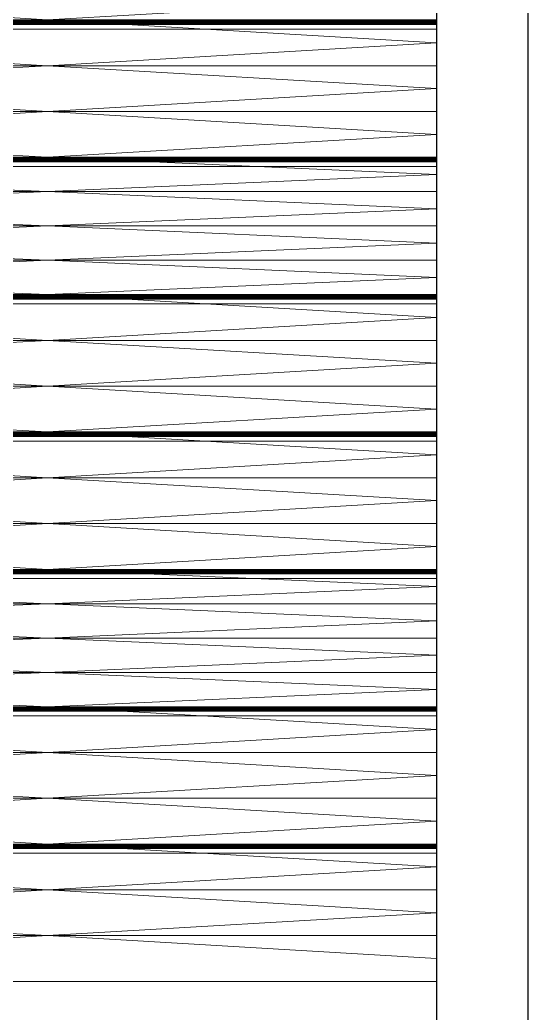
# Model space of a CAD drawing. Header units: millimetres. Extents: x -5300 to 98858, y -5196 to 93886.
# Drawn here: x 55440 to 56550, y 71432 to 73601 of the extents above; entities that cross this region are included whole.
import ezdxf

# ---------------------------------------------------------------- set-up
doc = ezdxf.new("R2010")
doc.units = ezdxf.units.MM
doc.layers.add('Генплан', color=7, linetype='Continuous', lineweight=9)
for name, color, linetype, lineweight, true_color in [('Лестницы', 7, 'Continuous', 18, 0x7f7f7f), ('Стены', 7, 'Continuous', 18, 0x7f7f7f), ('Стены разрез', 7, 'Continuous', 50, 0x7f7f7f)]:
    doc.layers.add(name, color=color, linetype=linetype, lineweight=lineweight, true_color=true_color)

# ---------------------------------------------------------------- blocks, each defined once
blk = doc.blocks.new('ЛК1-Лм1 227454 - ЛК1-Лм1-249035-Подвал')
at = {"layer": 'Лестницы', "color": 254, "true_color": 0xd4d4d4}
for p, q in [((56350, 73900.9), (56350, 73580.9)), ((56350, 73580.9), (56350, 73900.9)), ((56350, 73890.9), (56350, 73580.9)), ((56350, 73580.9), (56350, 73890.9)), ((56350, 73580.9), (56350, 73880.9)), ((56350, 73580.9), (56350, 73880.9)), ((54650, 73650.9), (55500, 73600.9)), ((55500, 73600.9), (56350, 73650.9)), ((56350, 73650.9), (56350, 73600.9)), ((56350, 73650.9), (56350, 73600.9)), ((55500, 73600.9), (54650, 73600.9)), ((54650, 73600.9), (55500, 73600.9)), ((55500, 73600.9), (54650, 73550.9)), ((54650, 73550.9), (55500, 73600.9)), ((56350, 73600.9), (54650, 73600.9)), ((56350, 73600.9), (54650, 73600.9)), ((54650, 73600.9), (56350, 73600.9)), ((54650, 73600.9), (56350, 73600.9)), ((54650, 73600.9), (56350, 73600.9)), ((56350, 73600.9), (54650, 73600.9)), ((56350, 73600.9), (54650, 73600.9)), ((54650, 73600.9), (56350, 73600.9)), ((56350, 73600.8), (54650, 73600.8)), ((54650, 73600.8), (56350, 73600.8)), ((56350, 73600.3), (54650, 73600.3)), ((54650, 73600.3), (56350, 73600.3)), ((56350, 73599.6), (54650, 73599.6)), ((54650, 73599.6), (56350, 73599.6)), ((56350, 73598.6), (54650, 73598.6)), ((54650, 73598.6), (56350, 73598.6)), ((56350, 73597.4), (54650, 73597.4)), ((54650, 73597.4), (56350, 73597.4)), ((56350, 73595.9), (54650, 73595.9)), ((54650, 73595.9), (56350, 73595.9)), ((56350, 73594.4), (54650, 73594.4)), ((54650, 73594.4), (56350, 73594.4)), ((56350, 73592.7), (54650, 73592.7)), ((54650, 73592.7), (56350, 73592.7)), ((56350, 73590.9), (54650, 73590.9)), ((54650, 73590.9), (56350, 73590.9)), ((56350, 73550.9), (55500, 73600.9)), ((55500, 73600.9), (56350, 73600.9)), ((56350, 73600.9), (55500, 73600.9)), ((55500, 73600.9), (56350, 73550.9)), ((56350, 73600.9), (56350, 73550.9)), ((56350, 73600.9), (56350, 73550.9)), ((56350, 73580.9), (56350, 73600.9)), ((56350, 73600.9), (56350, 73600.9)), ((56350, 73600.9), (56350, 73580.9)), ((56350, 73580.9), (56350, 73600.9)), ((56350, 73600.9), (56350, 73600.9)), ((56350, 73600.9), (56350, 73580.9)), ((56350, 73600.9), (56350, 73280.9)), ((56350, 73280.9), (56350, 73600.9)), ((56350, 73600.9), (56350, 73600.9)), ((56350, 73600.9), (56350, 73600.8)), ((56350, 73600.8), (56350, 73600.9)), ((56350, 73600.9), (56350, 73600.9)), ((56350, 73600.8), (56350, 73600.3)), ((56350, 73600.3), (56350, 73600.8)), ((56350, 73600.3), (56350, 73599.6)), ((56350, 73599.6), (56350, 73600.3)), ((56350, 73599.6), (56350, 73598.6)), ((56350, 73598.6), (56350, 73599.6)), ((56350, 73598.6), (56350, 73597.4)), ((56350, 73597.4), (56350, 73598.6)), ((56350, 73597.4), (56350, 73595.9)), ((56350, 73595.9), (56350, 73597.4)), ((56350, 73595.9), (56350, 73594.4)), ((56350, 73594.4), (56350, 73595.9)), ((56350, 73594.4), (56350, 73592.7)), ((56350, 73592.7), (56350, 73594.4)), ((56350, 73592.7), (56350, 73590.9)), ((56350, 73590.9), (56350, 73592.7)), ((56350, 73590.9), (56350, 73280.9)), ((56350, 73280.9), (56350, 73590.9)), ((54650, 73580.9), (56350, 73580.9)), ((56350, 73580.9), (54650, 73580.9)), ((54650, 73580.9), (56350, 73580.9)), ((56350, 73580.9), (54650, 73580.9)), ((54650, 73580.9), (56350, 73580.9)), ((56350, 73580.9), (54650, 73580.9)), ((54650, 73580.9), (56350, 73580.9)), ((56350, 73580.9), (54650, 73580.9)), ((54650, 73580.9), (56350, 73580.9)), ((56350, 73580.9), (54650, 73580.9)), ((56350, 73580.9), (54650, 73580.9)), ((54650, 73580.9), (56350, 73580.9)), ((56350, 73280.9), (56350, 73580.9)), ((56350, 73580.9), (56350, 73580.9)), ((56350, 73580.9), (56350, 73580.9)), ((56350, 73280.9), (56350, 73580.9)), ((56350, 73580.9), (56350, 73580.9)), ((56350, 73580.9), (56350, 73580.9)), ((56350, 73580.9), (56350, 73580.9)), ((56350, 73580.9), (56350, 73580.9)), ((54650, 73550.9), (55500, 73500.9)), ((55500, 73500.9), (54650, 73550.9)), ((55500, 73500.9), (56350, 73550.9)), ((56350, 73550.9), (55500, 73500.9)), ((56350, 73550.9), (56350, 73500.9)), ((56350, 73550.9), (56350, 73500.9)), ((55500, 73500.9), (54650, 73500.9)), ((54650, 73500.9), (55500, 73500.9)), ((55500, 73500.9), (54650, 73450.9)), ((54650, 73450.9), (55500, 73500.9)), ((56350, 73450.9), (55500, 73500.9)), ((55500, 73500.9), (56350, 73500.9)), ((56350, 73500.9), (55500, 73500.9)), ((55500, 73500.9), (56350, 73450.9)), ((56350, 73500.9), (56350, 73450.9)), ((56350, 73500.9), (56350, 73450.9)), ((54650, 73450.9), (55500, 73400.9)), ((55500, 73400.9), (54650, 73450.9)), ((55500, 73400.9), (56350, 73450.9)), ((56350, 73450.9), (55500, 73400.9)), ((56350, 73450.9), (56350, 73400.9)), ((56350, 73450.9), (56350, 73400.9)), ((55500, 73400.9), (54650, 73400.9)), ((54650, 73400.9), (55500, 73400.9)), ((55500, 73400.9), (54650, 73350.9)), ((54650, 73350.9), (55500, 73400.9)), ((56350, 73350.9), (55500, 73400.9)), ((55500, 73400.9), (56350, 73400.9)), ((56350, 73400.9), (55500, 73400.9)), ((55500, 73400.9), (56350, 73350.9)), ((56350, 73400.9), (56350, 73350.9)), ((56350, 73400.9), (56350, 73350.9)), ((54650, 73350.9), (55500, 73300.9)), ((55500, 73300.9), (54650, 73350.9)), ((55500, 73300.9), (56350, 73350.9)), ((56350, 73350.9), (55500, 73300.9)), ((56350, 73350.9), (56350, 73300.9)), ((56350, 73350.9), (56350, 73300.9)), ((55500, 73300.9), (54650, 73300.9)), ((54650, 73300.9), (55500, 73300.9)), ((55500, 73300.9), (54650, 73263.4)), ((54650, 73263.4), (55500, 73300.9)), ((56350, 73300.9), (54650, 73300.9)), ((56350, 73300.9), (54650, 73300.9)), ((54650, 73300.9), (56350, 73300.9)), ((54650, 73300.9), (56350, 73300.9)), ((54650, 73300.9), (56350, 73300.9)), ((56350, 73300.9), (54650, 73300.9)), ((56350, 73300.9), (54650, 73300.9)), ((54650, 73300.9), (56350, 73300.9)), ((56350, 73300.8), (54650, 73300.8)), ((54650, 73300.8), (56350, 73300.8)), ((56350, 73300.3), (54650, 73300.3)), ((54650, 73300.3), (56350, 73300.3)), ((56350, 73263.4), (55500, 73300.9)), ((55500, 73300.9), (56350, 73300.9)), ((56350, 73300.9), (55500, 73300.9)), ((55500, 73300.9), (56350, 73263.4)), ((56350, 73300.9), (56350, 73263.4)), ((56350, 73300.9), (56350, 73263.4)), ((56350, 73280.9), (56350, 73300.9)), ((56350, 73300.9), (56350, 73300.9)), ((56350, 73300.9), (56350, 73280.9)), ((56350, 73280.9), (56350, 73300.9)), ((56350, 73300.9), (56350, 73300.9)), ((56350, 73300.9), (56350, 73280.9)), ((56350, 73300.9), (56350, 72980.9)), ((56350, 72980.9), (56350, 73300.9)), ((56350, 73300.9), (56350, 73300.9)), ((56350, 73300.9), (56350, 73300.8)), ((56350, 73300.8), (56350, 73300.9)), ((56350, 73300.9), (56350, 73300.9)), ((56350, 73300.8), (56350, 73300.3)), ((56350, 73300.3), (56350, 73300.8)), ((56350, 73300.3), (56350, 73299.6)), ((56350, 73299.6), (56350, 73300.3)), ((56350, 73299.6), (54650, 73299.6)), ((54650, 73299.6), (56350, 73299.6)), ((56350, 73298.6), (54650, 73298.6)), ((54650, 73298.6), (56350, 73298.6)), ((56350, 73297.4), (54650, 73297.4)), ((54650, 73297.4), (56350, 73297.4)), ((56350, 73295.9), (54650, 73295.9)), ((54650, 73295.9), (56350, 73295.9)), ((56350, 73294.4), (54650, 73294.4)), ((54650, 73294.4), (56350, 73294.4)), ((56350, 73292.7), (54650, 73292.7)), ((54650, 73292.7), (56350, 73292.7)), ((56350, 73290.9), (54650, 73290.9)), ((54650, 73290.9), (56350, 73290.9)), ((54650, 73280.9), (56350, 73280.9)), ((56350, 73280.9), (54650, 73280.9)), ((54650, 73280.9), (56350, 73280.9)), ((56350, 73280.9), (54650, 73280.9)), ((54650, 73280.9), (56350, 73280.9)), ((56350, 73280.9), (54650, 73280.9)), ((54650, 73280.9), (56350, 73280.9)), ((56350, 73280.9), (54650, 73280.9)), ((54650, 73280.9), (56350, 73280.9)), ((56350, 73280.9), (54650, 73280.9)), ((56350, 73280.9), (54650, 73280.9)), ((54650, 73280.9), (56350, 73280.9)), ((56350, 73299.6), (56350, 73298.6)), ((56350, 73298.6), (56350, 73299.6)), ((56350, 73298.6), (56350, 73297.4)), ((56350, 73297.4), (56350, 73298.6)), ((56350, 73297.4), (56350, 73295.9)), ((56350, 73295.9), (56350, 73297.4)), ((56350, 73295.9), (56350, 73294.4)), ((56350, 73294.4), (56350, 73295.9)), ((56350, 73294.4), (56350, 73292.7)), ((56350, 73292.7), (56350, 73294.4)), ((56350, 73292.7), (56350, 73290.9)), ((56350, 73290.9), (56350, 73292.7)), ((56350, 73290.9), (56350, 72980.9)), ((56350, 72980.9), (56350, 73290.9)), ((56350, 72980.9), (56350, 73280.9)), ((56350, 73280.9), (56350, 73280.9)), ((56350, 73280.9), (56350, 73280.9)), ((56350, 72980.9), (56350, 73280.9)), ((56350, 73280.9), (56350, 73280.9)), ((56350, 73280.9), (56350, 73280.9)), ((56350, 73280.9), (56350, 73280.9)), ((56350, 73280.9), (56350, 73280.9)), ((54650, 73263.4), (55500, 73225.9)), ((55500, 73225.9), (54650, 73263.4)), ((55500, 73225.9), (56350, 73263.4)), ((56350, 73263.4), (55500, 73225.9)), ((56350, 73263.4), (56350, 73225.9)), ((56350, 73263.4), (56350, 73225.9)), ((55500, 73225.9), (54650, 73225.9)), ((54650, 73225.9), (55500, 73225.9)), ((55500, 73225.9), (54650, 73188.4)), ((54650, 73188.4), (55500, 73225.9)), ((56350, 73188.4), (55500, 73225.9)), ((55500, 73225.9), (56350, 73225.9)), ((56350, 73225.9), (55500, 73225.9)), ((55500, 73225.9), (56350, 73188.4)), ((56350, 73225.9), (56350, 73188.4)), ((56350, 73225.9), (56350, 73188.4)), ((54650, 73188.4), (55500, 73150.9)), ((55500, 73150.9), (54650, 73188.4)), ((55500, 73150.9), (56350, 73188.4)), ((56350, 73188.4), (55500, 73150.9)), ((56350, 73188.4), (56350, 73150.9)), ((56350, 73188.4), (56350, 73150.9)), ((55500, 73150.9), (54650, 73150.9)), ((54650, 73150.9), (55500, 73150.9)), ((55500, 73150.9), (54650, 73113.4)), ((54650, 73113.4), (55500, 73150.9)), ((56350, 73113.4), (55500, 73150.9)), ((55500, 73150.9), (56350, 73150.9)), ((56350, 73150.9), (55500, 73150.9)), ((55500, 73150.9), (56350, 73113.4)), ((56350, 73150.9), (56350, 73113.4)), ((56350, 73150.9), (56350, 73113.4)), ((54650, 73113.4), (55500, 73075.9)), ((55500, 73075.9), (54650, 73113.4)), ((55500, 73075.9), (56350, 73113.4)), ((56350, 73113.4), (55500, 73075.9)), ((56350, 73113.4), (56350, 73075.9)), ((56350, 73113.4), (56350, 73075.9)), ((55500, 73075.9), (54650, 73075.9)), ((54650, 73075.9), (55500, 73075.9)), ((55500, 73075.9), (54650, 73038.4)), ((54650, 73038.4), (55500, 73075.9)), ((56350, 73038.4), (55500, 73075.9)), ((55500, 73075.9), (56350, 73075.9)), ((56350, 73075.9), (55500, 73075.9)), ((55500, 73075.9), (56350, 73038.4)), ((56350, 73075.9), (56350, 73038.4)), ((56350, 73075.9), (56350, 73038.4)), ((54650, 73038.4), (55500, 73000.9)), ((55500, 73000.9), (54650, 73038.4)), ((55500, 73000.9), (56350, 73038.4)), ((56350, 73038.4), (55500, 73000.9)), ((56350, 73038.4), (56350, 73000.9)), ((56350, 73038.4), (56350, 73000.9)), ((55500, 73000.9), (54650, 73000.9)), ((54650, 73000.9), (55500, 73000.9)), ((55500, 73000.9), (54650, 72950.9)), ((54650, 72950.9), (55500, 73000.9)), ((56350, 73000.9), (54650, 73000.9)), ((56350, 73000.9), (54650, 73000.9)), ((54650, 73000.9), (56350, 73000.9)), ((54650, 73000.9), (56350, 73000.9)), ((54650, 73000.9), (56350, 73000.9)), ((56350, 73000.9), (54650, 73000.9)), ((56350, 73000.9), (54650, 73000.9)), ((54650, 73000.9), (56350, 73000.9)), ((56350, 73000.8), (54650, 73000.8)), ((54650, 73000.8), (56350, 73000.8)), ((56350, 73000.3), (54650, 73000.3)), ((54650, 73000.3), (56350, 73000.3)), ((56350, 72999.6), (54650, 72999.6)), ((54650, 72999.6), (56350, 72999.6)), ((56350, 72998.6), (54650, 72998.6)), ((54650, 72998.6), (56350, 72998.6)), ((56350, 72997.4), (54650, 72997.4)), ((54650, 72997.4), (56350, 72997.4)), ((56350, 72950.9), (55500, 73000.9)), ((55500, 73000.9), (56350, 73000.9)), ((56350, 73000.9), (55500, 73000.9)), ((55500, 73000.9), (56350, 72950.9)), ((56350, 73000.9), (56350, 72950.9)), ((56350, 73000.9), (56350, 72950.9)), ((56350, 72980.9), (56350, 73000.9)), ((56350, 73000.9), (56350, 73000.9)), ((56350, 73000.9), (56350, 72980.9)), ((56350, 72980.9), (56350, 73000.9)), ((56350, 73000.9), (56350, 73000.9)), ((56350, 73000.9), (56350, 72980.9)), ((56350, 73000.9), (56350, 72680.9)), ((56350, 72680.9), (56350, 73000.9)), ((56350, 73000.9), (56350, 73000.9)), ((56350, 73000.9), (56350, 73000.8)), ((56350, 73000.8), (56350, 73000.9)), ((56350, 73000.9), (56350, 73000.9)), ((56350, 73000.8), (56350, 73000.3)), ((56350, 73000.3), (56350, 73000.8)), ((56350, 73000.3), (56350, 72999.6)), ((56350, 72999.6), (56350, 73000.3)), ((56350, 72999.6), (56350, 72998.6)), ((56350, 72998.6), (56350, 72999.6)), ((56350, 72998.6), (56350, 72997.4)), ((56350, 72997.4), (56350, 72998.6)), ((56350, 72997.4), (56350, 72995.9)), ((56350, 72995.9), (56350, 72997.4)), ((56350, 72995.9), (54650, 72995.9)), ((54650, 72995.9), (56350, 72995.9)), ((56350, 72994.4), (54650, 72994.4)), ((54650, 72994.4), (56350, 72994.4)), ((56350, 72992.7), (54650, 72992.7)), ((54650, 72992.7), (56350, 72992.7)), ((56350, 72990.9), (54650, 72990.9)), ((54650, 72990.9), (56350, 72990.9)), ((54650, 72980.9), (56350, 72980.9)), ((56350, 72980.9), (54650, 72980.9)), ((54650, 72980.9), (56350, 72980.9)), ((56350, 72980.9), (54650, 72980.9)), ((54650, 72980.9), (56350, 72980.9)), ((56350, 72980.9), (54650, 72980.9)), ((54650, 72980.9), (56350, 72980.9)), ((56350, 72980.9), (54650, 72980.9)), ((54650, 72980.9), (56350, 72980.9)), ((56350, 72980.9), (54650, 72980.9)), ((56350, 72980.9), (54650, 72980.9)), ((54650, 72980.9), (56350, 72980.9)), ((56350, 72995.9), (56350, 72994.4)), ((56350, 72994.4), (56350, 72995.9)), ((56350, 72994.4), (56350, 72992.7)), ((56350, 72992.7), (56350, 72994.4)), ((56350, 72992.7), (56350, 72990.9)), ((56350, 72990.9), (56350, 72992.7)), ((56350, 72990.9), (56350, 72680.9)), ((56350, 72680.9), (56350, 72990.9)), ((56350, 72680.9), (56350, 72980.9)), ((56350, 72980.9), (56350, 72980.9)), ((56350, 72980.9), (56350, 72980.9)), ((56350, 72680.9), (56350, 72980.9)), ((56350, 72980.9), (56350, 72980.9)), ((56350, 72980.9), (56350, 72980.9)), ((56350, 72980.9), (56350, 72980.9)), ((56350, 72980.9), (56350, 72980.9)), ((54650, 72950.9), (55500, 72900.9)), ((55500, 72900.9), (54650, 72950.9)), ((55500, 72900.9), (56350, 72950.9)), ((56350, 72950.9), (55500, 72900.9)), ((56350, 72950.9), (56350, 72900.9)), ((56350, 72950.9), (56350, 72900.9)), ((55500, 72900.9), (54650, 72900.9)), ((54650, 72900.9), (55500, 72900.9)), ((55500, 72900.9), (54650, 72850.9)), ((54650, 72850.9), (55500, 72900.9)), ((56350, 72850.9), (55500, 72900.9)), ((55500, 72900.9), (56350, 72900.9)), ((56350, 72900.9), (55500, 72900.9)), ((55500, 72900.9), (56350, 72850.9)), ((56350, 72900.9), (56350, 72850.9)), ((56350, 72900.9), (56350, 72850.9)), ((54650, 72850.9), (55500, 72800.9)), ((55500, 72800.9), (54650, 72850.9)), ((55500, 72800.9), (56350, 72850.9)), ((56350, 72850.9), (55500, 72800.9)), ((56350, 72850.9), (56350, 72800.9)), ((56350, 72850.9), (56350, 72800.9)), ((55500, 72800.9), (54650, 72800.9)), ((54650, 72800.9), (55500, 72800.9)), ((55500, 72800.9), (54650, 72750.9)), ((54650, 72750.9), (55500, 72800.9)), ((56350, 72750.9), (55500, 72800.9)), ((55500, 72800.9), (56350, 72800.9)), ((56350, 72800.9), (55500, 72800.9)), ((55500, 72800.9), (56350, 72750.9)), ((56350, 72800.9), (56350, 72750.9)), ((56350, 72800.9), (56350, 72750.9)), ((54650, 72750.9), (55500, 72700.9)), ((55500, 72700.9), (54650, 72750.9)), ((55500, 72700.9), (56350, 72750.9)), ((56350, 72750.9), (55500, 72700.9)), ((56350, 72750.9), (56350, 72700.9)), ((56350, 72750.9), (56350, 72700.9)), ((55500, 72700.9), (54650, 72700.9)), ((54650, 72700.9), (55500, 72700.9)), ((55500, 72700.9), (54650, 72650.9)), ((54650, 72650.9), (55500, 72700.9)), ((56350, 72700.9), (54650, 72700.9)), ((56350, 72700.9), (54650, 72700.9)), ((54650, 72700.9), (56350, 72700.9)), ((54650, 72700.9), (56350, 72700.9)), ((54650, 72700.9), (56350, 72700.9)), ((56350, 72700.9), (54650, 72700.9)), ((56350, 72700.9), (54650, 72700.9)), ((54650, 72700.9), (56350, 72700.9)), ((56350, 72700.8), (54650, 72700.8)), ((54650, 72700.8), (56350, 72700.8)), ((56350, 72700.3), (54650, 72700.3)), ((54650, 72700.3), (56350, 72700.3)), ((56350, 72699.6), (54650, 72699.6)), ((54650, 72699.6), (56350, 72699.6)), ((56350, 72698.6), (54650, 72698.6)), ((54650, 72698.6), (56350, 72698.6)), ((56350, 72697.4), (54650, 72697.4)), ((54650, 72697.4), (56350, 72697.4)), ((56350, 72695.9), (54650, 72695.9)), ((54650, 72695.9), (56350, 72695.9)), ((56350, 72694.4), (54650, 72694.4)), ((54650, 72694.4), (56350, 72694.4)), ((56350, 72692.7), (54650, 72692.7)), ((54650, 72692.7), (56350, 72692.7)), ((56350, 72650.9), (55500, 72700.9)), ((55500, 72700.9), (56350, 72700.9)), ((56350, 72700.9), (55500, 72700.9)), ((55500, 72700.9), (56350, 72650.9)), ((56350, 72700.9), (56350, 72650.9)), ((56350, 72700.9), (56350, 72650.9)), ((56350, 72680.9), (56350, 72700.9)), ((56350, 72700.9), (56350, 72700.9)), ((56350, 72700.9), (56350, 72680.9)), ((56350, 72680.9), (56350, 72700.9)), ((56350, 72700.9), (56350, 72700.9)), ((56350, 72700.9), (56350, 72680.9)), ((56350, 72700.9), (56350, 72380.9)), ((56350, 72380.9), (56350, 72700.9)), ((56350, 72700.9), (56350, 72700.9)), ((56350, 72700.9), (56350, 72700.8)), ((56350, 72700.8), (56350, 72700.9)), ((56350, 72700.9), (56350, 72700.9)), ((56350, 72700.8), (56350, 72700.3)), ((56350, 72700.3), (56350, 72700.8)), ((56350, 72700.3), (56350, 72699.6)), ((56350, 72699.6), (56350, 72700.3)), ((56350, 72699.6), (56350, 72698.6)), ((56350, 72698.6), (56350, 72699.6)), ((56350, 72698.6), (56350, 72697.4)), ((56350, 72697.4), (56350, 72698.6)), ((56350, 72697.4), (56350, 72695.9)), ((56350, 72695.9), (56350, 72697.4)), ((56350, 72695.9), (56350, 72694.4)), ((56350, 72694.4), (56350, 72695.9)), ((56350, 72694.4), (56350, 72692.7)), ((56350, 72692.7), (56350, 72694.4)), ((56350, 72692.7), (56350, 72690.9)), ((56350, 72690.9), (56350, 72692.7)), ((56350, 72690.9), (54650, 72690.9)), ((54650, 72690.9), (56350, 72690.9)), ((54650, 72680.9), (56350, 72680.9)), ((56350, 72680.9), (54650, 72680.9)), ((54650, 72680.9), (56350, 72680.9)), ((56350, 72680.9), (54650, 72680.9)), ((54650, 72680.9), (56350, 72680.9)), ((56350, 72680.9), (54650, 72680.9)), ((54650, 72680.9), (56350, 72680.9)), ((56350, 72680.9), (54650, 72680.9)), ((54650, 72680.9), (56350, 72680.9)), ((56350, 72680.9), (54650, 72680.9)), ((56350, 72680.9), (54650, 72680.9)), ((54650, 72680.9), (56350, 72680.9)), ((56350, 72690.9), (56350, 72380.9)), ((56350, 72380.9), (56350, 72690.9)), ((56350, 72380.9), (56350, 72680.9)), ((56350, 72680.9), (56350, 72680.9)), ((56350, 72680.9), (56350, 72680.9)), ((56350, 72380.9), (56350, 72680.9)), ((56350, 72680.9), (56350, 72680.9)), ((56350, 72680.9), (56350, 72680.9)), ((56350, 72680.9), (56350, 72680.9)), ((56350, 72680.9), (56350, 72680.9)), ((54650, 72650.9), (55500, 72600.9)), ((55500, 72600.9), (54650, 72650.9)), ((55500, 72600.9), (56350, 72650.9)), ((56350, 72650.9), (55500, 72600.9)), ((56350, 72650.9), (56350, 72600.9)), ((56350, 72650.9), (56350, 72600.9)), ((55500, 72600.9), (54650, 72600.9)), ((54650, 72600.9), (55500, 72600.9)), ((55500, 72600.9), (54650, 72550.9)), ((54650, 72550.9), (55500, 72600.9)), ((56350, 72550.9), (55500, 72600.9)), ((55500, 72600.9), (56350, 72600.9)), ((56350, 72600.9), (55500, 72600.9)), ((55500, 72600.9), (56350, 72550.9)), ((56350, 72600.9), (56350, 72550.9)), ((56350, 72600.9), (56350, 72550.9)), ((54650, 72550.9), (55500, 72500.9)), ((55500, 72500.9), (54650, 72550.9)), ((55500, 72500.9), (56350, 72550.9)), ((56350, 72550.9), (55500, 72500.9)), ((56350, 72550.9), (56350, 72500.9)), ((56350, 72550.9), (56350, 72500.9)), ((55500, 72500.9), (54650, 72500.9)), ((54650, 72500.9), (55500, 72500.9)), ((55500, 72500.9), (54650, 72450.9)), ((54650, 72450.9), (55500, 72500.9)), ((56350, 72450.9), (55500, 72500.9)), ((55500, 72500.9), (56350, 72500.9)), ((56350, 72500.9), (55500, 72500.9)), ((55500, 72500.9), (56350, 72450.9)), ((56350, 72500.9), (56350, 72450.9)), ((56350, 72500.9), (56350, 72450.9)), ((54650, 72450.9), (55500, 72400.9)), ((55500, 72400.9), (54650, 72450.9)), ((55500, 72400.9), (56350, 72450.9)), ((56350, 72450.9), (55500, 72400.9)), ((56350, 72450.9), (56350, 72400.9)), ((56350, 72450.9), (56350, 72400.9)), ((55500, 72400.9), (54650, 72400.9)), ((54650, 72400.9), (55500, 72400.9)), ((55500, 72400.9), (54650, 72363.4)), ((54650, 72363.4), (55500, 72400.9)), ((56350, 72400.9), (54650, 72400.9)), ((56350, 72400.9), (54650, 72400.9)), ((54650, 72400.9), (56350, 72400.9)), ((54650, 72400.9), (56350, 72400.9)), ((54650, 72400.9), (56350, 72400.9)), ((56350, 72400.9), (54650, 72400.9)), ((56350, 72400.9), (54650, 72400.9)), ((54650, 72400.9), (56350, 72400.9)), ((56350, 72400.8), (54650, 72400.8)), ((54650, 72400.8), (56350, 72400.8)), ((56350, 72400.3), (54650, 72400.3)), ((54650, 72400.3), (56350, 72400.3)), ((56350, 72399.6), (54650, 72399.6)), ((54650, 72399.6), (56350, 72399.6)), ((56350, 72398.6), (54650, 72398.6)), ((54650, 72398.6), (56350, 72398.6)), ((56350, 72397.4), (54650, 72397.4)), ((54650, 72397.4), (56350, 72397.4)), ((56350, 72395.9), (54650, 72395.9)), ((54650, 72395.9), (56350, 72395.9)), ((56350, 72394.4), (54650, 72394.4)), ((54650, 72394.4), (56350, 72394.4)), ((56350, 72392.7), (54650, 72392.7)), ((54650, 72392.7), (56350, 72392.7)), ((56350, 72390.9), (54650, 72390.9)), ((54650, 72390.9), (56350, 72390.9)), ((56350, 72363.4), (55500, 72400.9)), ((55500, 72400.9), (56350, 72400.9)), ((56350, 72400.9), (55500, 72400.9)), ((55500, 72400.9), (56350, 72363.4)), ((56350, 72400.9), (56350, 72363.4)), ((56350, 72400.9), (56350, 72363.4)), ((56350, 72380.9), (56350, 72400.9)), ((56350, 72400.9), (56350, 72400.9)), ((56350, 72400.9), (56350, 72380.9)), ((56350, 72380.9), (56350, 72400.9)), ((56350, 72400.9), (56350, 72400.9)), ((56350, 72400.9), (56350, 72380.9)), ((56350, 72400.9), (56350, 72080.9)), ((56350, 72080.9), (56350, 72400.9)), ((56350, 72400.9), (56350, 72400.9)), ((56350, 72400.9), (56350, 72400.8)), ((56350, 72400.8), (56350, 72400.9)), ((56350, 72400.9), (56350, 72400.9)), ((56350, 72400.8), (56350, 72400.3)), ((56350, 72400.3), (56350, 72400.8)), ((56350, 72400.3), (56350, 72399.6)), ((56350, 72399.6), (56350, 72400.3)), ((56350, 72399.6), (56350, 72398.6)), ((56350, 72398.6), (56350, 72399.6)), ((56350, 72398.6), (56350, 72397.4)), ((56350, 72397.4), (56350, 72398.6)), ((56350, 72397.4), (56350, 72395.9)), ((56350, 72395.9), (56350, 72397.4)), ((56350, 72395.9), (56350, 72394.4)), ((56350, 72394.4), (56350, 72395.9)), ((56350, 72394.4), (56350, 72392.7)), ((56350, 72392.7), (56350, 72394.4)), ((56350, 72392.7), (56350, 72390.9)), ((56350, 72390.9), (56350, 72392.7)), ((56350, 72390.9), (56350, 72080.9)), ((56350, 72080.9), (56350, 72390.9)), ((54650, 72380.9), (56350, 72380.9)), ((56350, 72380.9), (54650, 72380.9)), ((54650, 72380.9), (56350, 72380.9)), ((56350, 72380.9), (54650, 72380.9)), ((54650, 72380.9), (56350, 72380.9)), ((56350, 72380.9), (54650, 72380.9)), ((54650, 72380.9), (56350, 72380.9)), ((56350, 72380.9), (54650, 72380.9)), ((54650, 72380.9), (56350, 72380.9)), ((56350, 72380.9), (54650, 72380.9)), ((56350, 72380.9), (54650, 72380.9)), ((54650, 72380.9), (56350, 72380.9)), ((56350, 72080.9), (56350, 72380.9)), ((56350, 72380.9), (56350, 72380.9)), ((56350, 72380.9), (56350, 72380.9)), ((56350, 72080.9), (56350, 72380.9)), ((56350, 72380.9), (56350, 72380.9)), ((56350, 72380.9), (56350, 72380.9)), ((56350, 72380.9), (56350, 72380.9)), ((56350, 72380.9), (56350, 72380.9)), ((54650, 72363.4), (55500, 72325.9)), ((55500, 72325.9), (54650, 72363.4)), ((55500, 72325.9), (56350, 72363.4)), ((56350, 72363.4), (55500, 72325.9)), ((56350, 72363.4), (56350, 72325.9)), ((56350, 72363.4), (56350, 72325.9)), ((55500, 72325.9), (54650, 72325.9)), ((54650, 72325.9), (55500, 72325.9)), ((55500, 72325.9), (54650, 72288.4)), ((54650, 72288.4), (55500, 72325.9)), ((56350, 72288.4), (55500, 72325.9)), ((55500, 72325.9), (56350, 72325.9)), ((56350, 72325.9), (55500, 72325.9)), ((55500, 72325.9), (56350, 72288.4)), ((56350, 72325.9), (56350, 72288.4)), ((56350, 72325.9), (56350, 72288.4)), ((54650, 72288.4), (55500, 72250.9)), ((55500, 72250.9), (54650, 72288.4)), ((55500, 72250.9), (56350, 72288.4)), ((56350, 72288.4), (55500, 72250.9)), ((56350, 72288.4), (56350, 72250.9)), ((56350, 72288.4), (56350, 72250.9)), ((55500, 72250.9), (54650, 72250.9)), ((54650, 72250.9), (55500, 72250.9)), ((55500, 72250.9), (54650, 72213.4)), ((54650, 72213.4), (55500, 72250.9)), ((56350, 72213.4), (55500, 72250.9)), ((55500, 72250.9), (56350, 72250.9)), ((56350, 72250.9), (55500, 72250.9)), ((55500, 72250.9), (56350, 72213.4)), ((56350, 72250.9), (56350, 72213.4)), ((56350, 72250.9), (56350, 72213.4)), ((54650, 72213.4), (55500, 72175.9)), ((55500, 72175.9), (54650, 72213.4)), ((55500, 72175.9), (56350, 72213.4)), ((56350, 72213.4), (55500, 72175.9)), ((56350, 72213.4), (56350, 72175.9)), ((56350, 72213.4), (56350, 72175.9)), ((55500, 72175.9), (54650, 72175.9)), ((54650, 72175.9), (55500, 72175.9)), ((55500, 72175.9), (54650, 72138.4)), ((54650, 72138.4), (55500, 72175.9)), ((56350, 72138.4), (55500, 72175.9)), ((55500, 72175.9), (56350, 72175.9)), ((56350, 72175.9), (55500, 72175.9)), ((55500, 72175.9), (56350, 72138.4)), ((56350, 72175.9), (56350, 72138.4)), ((56350, 72175.9), (56350, 72138.4)), ((54650, 72138.4), (55500, 72100.9)), ((55500, 72100.9), (54650, 72138.4)), ((55500, 72100.9), (56350, 72138.4)), ((56350, 72138.4), (55500, 72100.9)), ((56350, 72138.4), (56350, 72100.9)), ((56350, 72138.4), (56350, 72100.9)), ((55500, 72100.9), (54650, 72100.9)), ((54650, 72100.9), (55500, 72100.9)), ((55500, 72100.9), (54650, 72050.9)), ((54650, 72050.9), (55500, 72100.9)), ((56350, 72100.9), (54650, 72100.9)), ((56350, 72100.9), (54650, 72100.9)), ((54650, 72100.9), (56350, 72100.9)), ((54650, 72100.9), (56350, 72100.9)), ((54650, 72100.9), (56350, 72100.9)), ((56350, 72100.9), (54650, 72100.9)), ((56350, 72100.9), (54650, 72100.9)), ((54650, 72100.9), (56350, 72100.9)), ((56350, 72100.8), (54650, 72100.8)), ((54650, 72100.8), (56350, 72100.8)), ((56350, 72100.3), (54650, 72100.3)), ((54650, 72100.3), (56350, 72100.3)), ((56350, 72099.6), (54650, 72099.6)), ((54650, 72099.6), (56350, 72099.6)), ((56350, 72098.6), (54650, 72098.6)), ((54650, 72098.6), (56350, 72098.6)), ((56350, 72097.4), (54650, 72097.4)), ((54650, 72097.4), (56350, 72097.4)), ((56350, 72095.9), (54650, 72095.9)), ((54650, 72095.9), (56350, 72095.9)), ((56350, 72094.4), (54650, 72094.4)), ((54650, 72094.4), (56350, 72094.4)), ((56350, 72092.7), (54650, 72092.7)), ((54650, 72092.7), (56350, 72092.7)), ((56350, 72090.9), (54650, 72090.9)), ((54650, 72090.9), (56350, 72090.9)), ((56350, 72050.9), (55500, 72100.9)), ((55500, 72100.9), (56350, 72100.9)), ((56350, 72100.9), (55500, 72100.9)), ((55500, 72100.9), (56350, 72050.9)), ((56350, 72100.9), (56350, 72050.9)), ((56350, 72100.9), (56350, 72050.9)), ((56350, 72080.9), (56350, 72100.9)), ((56350, 72100.9), (56350, 72100.9)), ((56350, 72100.9), (56350, 72080.9)), ((56350, 72080.9), (56350, 72100.9)), ((56350, 72100.9), (56350, 72100.9)), ((56350, 72100.9), (56350, 72080.9)), ((56350, 72100.9), (56350, 71780.9)), ((56350, 71780.9), (56350, 72100.9)), ((56350, 72100.9), (56350, 72100.9)), ((56350, 72100.9), (56350, 72100.8)), ((56350, 72100.8), (56350, 72100.9)), ((56350, 72100.9), (56350, 72100.9)), ((56350, 72100.8), (56350, 72100.3)), ((56350, 72100.3), (56350, 72100.8)), ((56350, 72100.3), (56350, 72099.6)), ((56350, 72099.6), (56350, 72100.3)), ((56350, 72099.6), (56350, 72098.6)), ((56350, 72098.6), (56350, 72099.6)), ((56350, 72098.6), (56350, 72097.4)), ((56350, 72097.4), (56350, 72098.6)), ((56350, 72097.4), (56350, 72095.9)), ((56350, 72095.9), (56350, 72097.4)), ((56350, 72095.9), (56350, 72094.4)), ((56350, 72094.4), (56350, 72095.9)), ((56350, 72094.4), (56350, 72092.7)), ((56350, 72092.7), (56350, 72094.4)), ((56350, 72092.7), (56350, 72090.9)), ((56350, 72090.9), (56350, 72092.7)), ((56350, 72090.9), (56350, 71780.9)), ((56350, 71780.9), (56350, 72090.9)), ((54650, 72080.9), (56350, 72080.9)), ((56350, 72080.9), (54650, 72080.9)), ((54650, 72080.9), (56350, 72080.9)), ((56350, 72080.9), (54650, 72080.9)), ((54650, 72080.9), (56350, 72080.9)), ((56350, 72080.9), (54650, 72080.9)), ((54650, 72080.9), (56350, 72080.9)), ((56350, 72080.9), (54650, 72080.9)), ((54650, 72080.9), (56350, 72080.9)), ((56350, 72080.9), (54650, 72080.9)), ((56350, 72080.9), (54650, 72080.9)), ((54650, 72080.9), (56350, 72080.9)), ((56350, 71780.9), (56350, 72080.9)), ((56350, 72080.9), (56350, 72080.9)), ((56350, 72080.9), (56350, 72080.9)), ((56350, 71780.9), (56350, 72080.9)), ((56350, 72080.9), (56350, 72080.9)), ((56350, 72080.9), (56350, 72080.9)), ((56350, 72080.9), (56350, 72080.9)), ((56350, 72080.9), (56350, 72080.9)), ((54650, 72050.9), (55500, 72000.9)), ((55500, 72000.9), (54650, 72050.9)), ((55500, 72000.9), (56350, 72050.9)), ((56350, 72050.9), (55500, 72000.9)), ((56350, 72050.9), (56350, 72000.9)), ((56350, 72050.9), (56350, 72000.9)), ((55500, 72000.9), (54650, 72000.9)), ((54650, 72000.9), (55500, 72000.9)), ((55500, 72000.9), (54650, 71950.9)), ((54650, 71950.9), (55500, 72000.9)), ((56350, 71950.9), (55500, 72000.9)), ((55500, 72000.9), (56350, 72000.9)), ((56350, 72000.9), (55500, 72000.9)), ((55500, 72000.9), (56350, 71950.9)), ((56350, 72000.9), (56350, 71950.9)), ((56350, 72000.9), (56350, 71950.9)), ((54650, 71950.9), (55500, 71900.9)), ((55500, 71900.9), (54650, 71950.9)), ((55500, 71900.9), (56350, 71950.9)), ((56350, 71950.9), (55500, 71900.9)), ((56350, 71950.9), (56350, 71900.9)), ((56350, 71950.9), (56350, 71900.9)), ((55500, 71900.9), (54650, 71900.9)), ((54650, 71900.9), (55500, 71900.9)), ((55500, 71900.9), (54650, 71850.9)), ((54650, 71850.9), (55500, 71900.9)), ((56350, 71850.9), (55500, 71900.9)), ((55500, 71900.9), (56350, 71900.9)), ((56350, 71900.9), (55500, 71900.9)), ((55500, 71900.9), (56350, 71850.9)), ((56350, 71900.9), (56350, 71850.9)), ((56350, 71900.9), (56350, 71850.9)), ((54650, 71850.9), (55500, 71800.9)), ((55500, 71800.9), (54650, 71850.9)), ((55500, 71800.9), (56350, 71850.9)), ((56350, 71850.9), (55500, 71800.9)), ((56350, 71850.9), (56350, 71800.9)), ((56350, 71850.9), (56350, 71800.9)), ((55500, 71800.9), (54650, 71800.9)), ((54650, 71800.9), (55500, 71800.9)), ((55500, 71800.9), (54650, 71750.9)), ((54650, 71750.9), (55500, 71800.9)), ((56350, 71800.9), (54650, 71800.9)), ((56350, 71800.9), (54650, 71800.9)), ((54650, 71800.9), (56350, 71800.9)), ((54650, 71800.9), (56350, 71800.9)), ((54650, 71800.9), (56350, 71800.9)), ((56350, 71800.9), (54650, 71800.9)), ((56350, 71800.9), (54650, 71800.9)), ((54650, 71800.9), (56350, 71800.9)), ((56350, 71800.8), (54650, 71800.8)), ((54650, 71800.8), (56350, 71800.8)), ((56350, 71800.3), (54650, 71800.3)), ((54650, 71800.3), (56350, 71800.3)), ((56350, 71799.6), (54650, 71799.6)), ((54650, 71799.6), (56350, 71799.6)), ((56350, 71798.6), (54650, 71798.6)), ((54650, 71798.6), (56350, 71798.6)), ((56350, 71797.4), (54650, 71797.4)), ((54650, 71797.4), (56350, 71797.4)), ((56350, 71795.9), (54650, 71795.9)), ((54650, 71795.9), (56350, 71795.9)), ((56350, 71794.4), (54650, 71794.4)), ((54650, 71794.4), (56350, 71794.4)), ((56350, 71792.7), (54650, 71792.7)), ((54650, 71792.7), (56350, 71792.7)), ((56350, 71790.9), (54650, 71790.9)), ((54650, 71790.9), (56350, 71790.9)), ((56350, 71750.9), (55500, 71800.9)), ((55500, 71800.9), (56350, 71800.9)), ((56350, 71800.9), (55500, 71800.9)), ((55500, 71800.9), (56350, 71750.9)), ((56350, 71800.9), (56350, 71750.9)), ((56350, 71800.9), (56350, 71750.9)), ((56350, 71780.9), (56350, 71800.9)), ((56350, 71800.9), (56350, 71800.9)), ((56350, 71800.9), (56350, 71780.9)), ((56350, 71780.9), (56350, 71800.9)), ((56350, 71800.9), (56350, 71800.9)), ((56350, 71800.9), (56350, 71780.9)), ((56350, 71800.9), (56350, 71500.9)), ((56350, 71500.9), (56350, 71800.9)), ((56350, 71800.9), (56350, 71800.9)), ((56350, 71800.9), (56350, 71800.8)), ((56350, 71800.8), (56350, 71800.9)), ((56350, 71800.9), (56350, 71800.9)), ((56350, 71800.8), (56350, 71800.3)), ((56350, 71800.3), (56350, 71800.8)), ((56350, 71800.3), (56350, 71799.6)), ((56350, 71799.6), (56350, 71800.3)), ((56350, 71799.6), (56350, 71798.6)), ((56350, 71798.6), (56350, 71799.6)), ((56350, 71798.6), (56350, 71797.4)), ((56350, 71797.4), (56350, 71798.6)), ((56350, 71797.4), (56350, 71795.9)), ((56350, 71795.9), (56350, 71797.4)), ((56350, 71795.9), (56350, 71794.4)), ((56350, 71794.4), (56350, 71795.9)), ((56350, 71794.4), (56350, 71792.7)), ((56350, 71792.7), (56350, 71794.4)), ((56350, 71792.7), (56350, 71790.9)), ((56350, 71790.9), (56350, 71792.7)), ((56350, 71790.9), (56350, 71500.9)), ((56350, 71500.9), (56350, 71790.9)), ((54650, 71780.9), (56350, 71780.9)), ((56350, 71780.9), (54650, 71780.9)), ((54650, 71780.9), (56350, 71780.9)), ((56350, 71780.9), (54650, 71780.9)), ((54650, 71780.9), (56350, 71780.9)), ((56350, 71780.9), (54650, 71780.9)), ((54650, 71780.9), (56350, 71780.9)), ((56350, 71780.9), (54650, 71780.9)), ((54650, 71780.9), (56350, 71780.9)), ((56350, 71780.9), (54650, 71780.9)), ((56350, 71780.9), (54650, 71780.9)), ((54650, 71780.9), (56350, 71780.9)), ((56350, 71500.9), (56350, 71780.9)), ((56350, 71780.9), (56350, 71780.9)), ((56350, 71780.9), (56350, 71780.9)), ((56350, 71500.9), (56350, 71780.9)), ((56350, 71780.9), (56350, 71780.9)), ((56350, 71780.9), (56350, 71780.9)), ((56350, 71780.9), (56350, 71780.9)), ((56350, 71780.9), (56350, 71780.9)), ((54650, 71750.9), (55500, 71700.9)), ((55500, 71700.9), (54650, 71750.9)), ((55500, 71700.9), (56350, 71750.9)), ((56350, 71750.9), (55500, 71700.9)), ((56350, 71750.9), (56350, 71700.9)), ((56350, 71750.9), (56350, 71700.9)), ((55500, 71700.9), (54650, 71700.9)), ((54650, 71700.9), (55500, 71700.9)), ((55500, 71700.9), (54650, 71650.9)), ((54650, 71650.9), (55500, 71700.9)), ((56350, 71650.9), (55500, 71700.9)), ((55500, 71700.9), (56350, 71700.9)), ((56350, 71700.9), (55500, 71700.9)), ((55500, 71700.9), (56350, 71650.9)), ((56350, 71700.9), (56350, 71650.9)), ((56350, 71700.9), (56350, 71650.9)), ((54650, 71650.9), (55500, 71600.9)), ((55500, 71600.9), (54650, 71650.9)), ((55500, 71600.9), (56350, 71650.9)), ((56350, 71650.9), (55500, 71600.9)), ((56350, 71650.9), (56350, 71600.9)), ((56350, 71650.9), (56350, 71600.9)), ((54650, 71550.9), (55500, 71600.9)), ((55500, 71600.9), (54650, 71600.9)), ((54650, 71600.9), (55500, 71600.9)), ((55500, 71600.9), (54650, 71550.9)), ((55500, 71600.9), (56350, 71550.9)), ((56350, 71550.9), (55500, 71600.9)), ((55500, 71600.9), (56350, 71600.9)), ((56350, 71600.9), (55500, 71600.9)), ((56350, 71600.9), (56350, 71550.9)), ((56350, 71600.9), (56350, 71550.9)), ((56350, 71550.9), (56350, 71500.9)), ((56350, 71550.9), (56350, 71500.9)), ((54650, 71500.9), (56350, 71500.9)), ((54650, 71500.9), (56350, 71500.9)), ((56350, 71500.9), (54650, 71500.9)), ((56350, 71500.9), (54650, 71500.9)), ((54650, 71500.9), (56350, 71500.9)), ((56350, 71500.9), (54650, 71500.9)), ((56350, 71500.9), (54650, 71500.9)), ((54650, 71500.9), (56350, 71500.9)), ((56350, 71500.9), (56350, 71500.9)), ((56350, 71500.9), (56350, 71500.9)), ((56350, 71500.9), (56350, 71500.9)), ((56350, 71500.9), (56350, 71500.9))]:
    blk.add_line(p, q, dxfattribs=at)
blk = doc.blocks.new('ЛК1-Лм1 227454 - ЛК1-Лм1 227454-249039-Подвал')
blk.add_blockref('ЛК1-Лм1 227454 - ЛК1-Лм1-249035-Подвал', (0, 0))
blk = doc.blocks.new('СТН-02 227631 - СТН-02 2-249049-Подвал')
at = {"layer": 'Стены', "color": 254, "true_color": 0xd4d4d4}
blk.add_line((56350, 77300.9), (56350, 68800.9), dxfattribs=at)
blk = doc.blocks.new('СТН-02 227631 - СТН-02 227631-249046-Подвал')
at = {"layer": 'Стены разрез', "color": 254, "lineweight": 25, "true_color": 0xd4d4d4}
for p, q in [((56350, 77300.9), (56350, 68800.9)), ((56550, 68800.9), (56550, 77300.9))]:
    blk.add_line(p, q, dxfattribs=at)
blk.add_blockref('СТН-02 227631 - СТН-02 2-249049-Подвал', (0, 0))
blk = doc.blocks.new('Местность - Местность-379060-Подвал')
at = {"layer": 'Генплан', "color": 253, "true_color": 0xaaaaaa}
for p, q in [((56550, 77500.9), (56550, 68800.9)), ((56550, 77500.9), (56550, 68800.9)), ((56550, 68800.9), (56550, 77500.9))]:
    blk.add_line(p, q, dxfattribs=at)
blk = doc.blocks.new('Местность - Местность-379064-Подвал')
blk.add_blockref('Местность - Местность-379060-Подвал', (0, 0))

msp = doc.modelspace()

# ---------------------------------------------------------------- block references
at = {"layer": 'Генплан', "color": 253, "true_color": 0xaaaaaa}
msp.add_blockref('Местность - Местность-379064-Подвал', (0, 0), dxfattribs=at)
at = {"layer": 'Лестницы', "color": 254, "true_color": 0xd4d4d4}
msp.add_blockref('ЛК1-Лм1 227454 - ЛК1-Лм1 227454-249039-Подвал', (0, 0), dxfattribs=at)
at = {"layer": 'Стены', "color": 254, "true_color": 0xd4d4d4}
msp.add_blockref('СТН-02 227631 - СТН-02 227631-249046-Подвал', (0, 0), dxfattribs=at)

doc.saveas('drawing.dxf')
